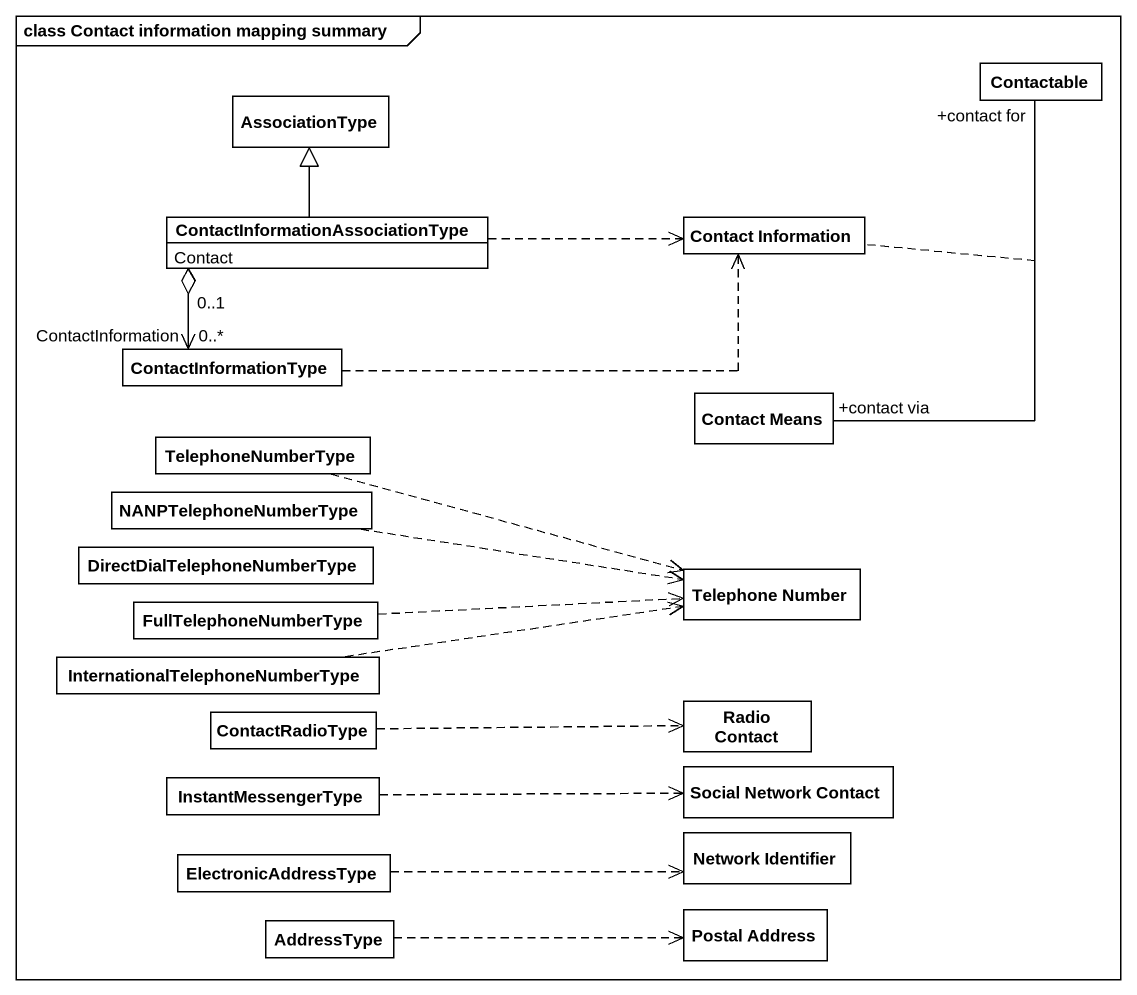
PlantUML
@startuml
mainframe class Contact information mapping summary
hide circle
hide empty members
class Contactable
class AssociationType
class "ContactInformationAssociationType" as ContactInformationAssociatio {
  Contact
}
class "Contact Information" as Contact_Information
class ContactInformationType
class TelephoneNumberType
class "Contact Means" as Contact_Means
class NANPTelephoneNumberType
class "DirectDialTelephoneNumberType" as DirectDialTelephoneNumberTyp
class "Telephone Number" as Telephone_Number
class "InternationalTelephoneNumberType" as InternationalTelephoneNumber
class FullTelephoneNumberType
class ContactRadioType
class "Radio Contact" as Radio_Contact
class InstantMessengerType
class "Social Network Contact" as Social_Network_Contact
class ElectronicAddressType
class "Network Identifier" as Network_Identifier
class AddressType
class "Postal Address" as Postal_Address
Contactable "+contact for" -- "+contact via" Contact_Means
(Contactable, Contact_Means) .. Contact_Information
ContactInformationAssociatio -up-|> AssociationType
ContactInformationAssociatio .right.> Contact_Information
ContactInformationAssociatio "0..1" o--> "ContactInformation\n0..*" ContactInformationType
ContactInformationType .right.> Contact_Information
TelephoneNumberType .right.> Telephone_Number
NANPTelephoneNumberType .right.> Telephone_Number
InternationalTelephoneNumber .right.> Telephone_Number
FullTelephoneNumberType .right.> Telephone_Number
ContactRadioType .right.> Radio_Contact
InstantMessengerType .right.> Social_Network_Contact
ElectronicAddressType .right.> Network_Identifier
AddressType .right.> Postal_Address
@enduml
